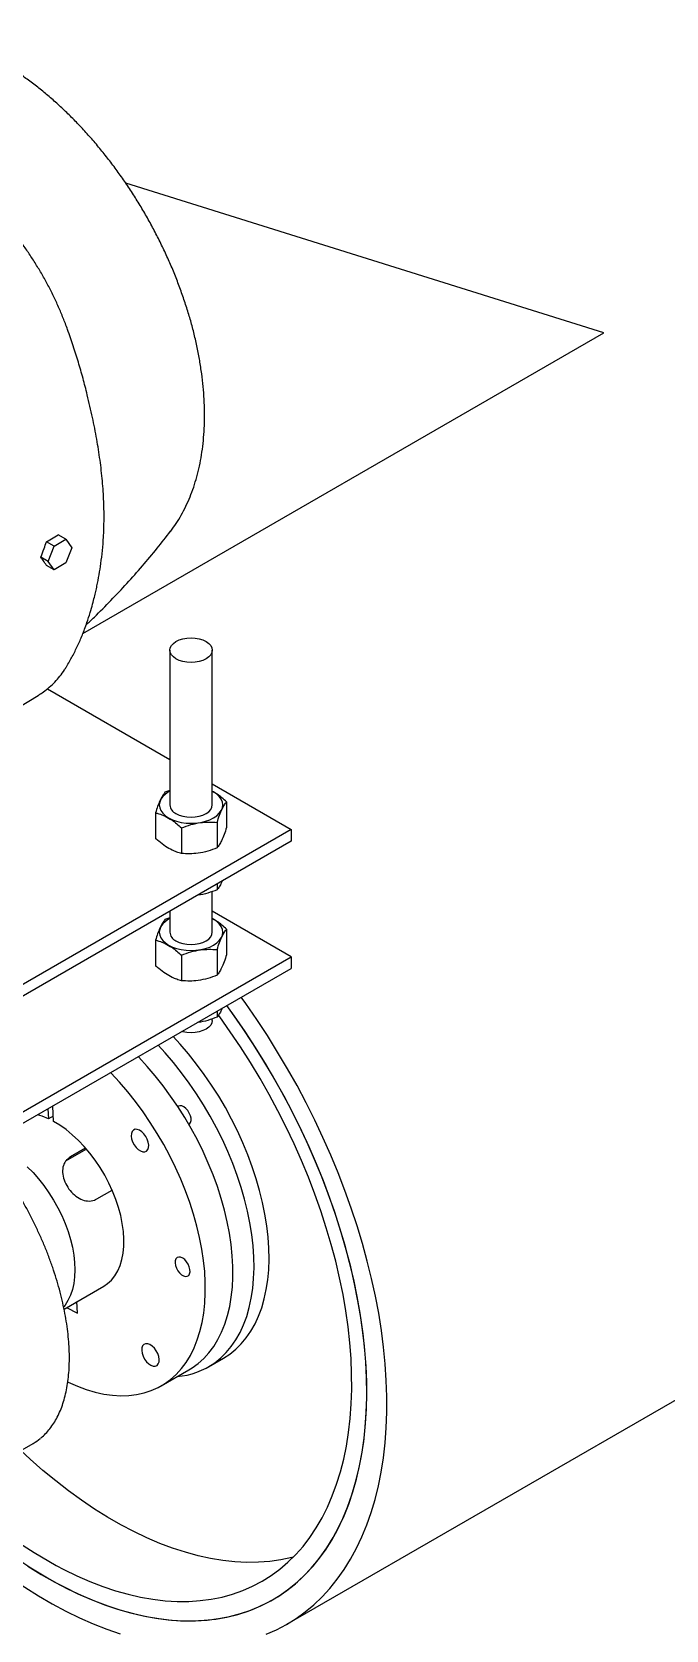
# Model space of a CAD drawing. Header units: millimetres. Extents: x 1293 to 41893, y 1011 to 26911.
# Drawn here: x 9593.8 to 9783.1, y 19601.6 to 20079.1 of the extents above; entities that cross this region are included whole.
import ezdxf

# ---------------------------------------------------------------- set-up
doc = ezdxf.new("R2010")
doc.units = ezdxf.units.MM
doc.header["$LTSCALE"] = 50

msp = doc.modelspace()

# ---------------------------------------------------------------- linework, layer by layer
at = {"color": 7, "linetype": 'Continuous', "lineweight": 25}
for p, q in [((9764.5624779, 19989.2201907), (9621.7605493, 20033.8928315)), ((9608.9429721, 19899.3829623), (9764.5624779, 19989.2201907)), ((9669.9048318, 19603.4005214), (10280.562248, 19955.9255441)), ((9598.094797, 19926.7833835), (9601.5711575, 19928.8615865)), ((9603.8884373, 19927.5238493), (9601.5711575, 19928.8615865)), ((9635.1215299, 19929.874458), (9635.1902268, 19929.9643017)), ((9600.3502854, 19925.4813177), (9598.094797, 19926.7833835)), ((9598.5812095, 19920.9217084), (9600.3502854, 19925.4813177)), ((9600.3502854, 19925.4813177), (9603.8884373, 19927.5238493)), ((9603.8884373, 19927.5238493), (9605.6575132, 19925.0067716)), ((9605.6575132, 19925.0067716), (9603.8884373, 19920.4471623)), ((9598.5812095, 19920.9217084), (9596.4064503, 19922.1771702)), ((9600.3502854, 19918.4046307), (9598.094797, 19919.7066964)), ((9600.3502854, 19918.4046307), (9598.5812095, 19920.9217084)), ((9603.8884373, 19920.4471623), (9600.3502854, 19918.4046307)), ((9634.8997078, 19894.3870773), (9634.8997078, 19848.1503994)), ((9647.5997078, 19848.1503994), (9647.5997078, 19894.3870773)), ((9575.0502251, 19868.4076221), (9595.5816426, 19880.8527272)), ((9595.5816426, 19880.8527272), (9595.7705488, 19880.9686029)), ((9598.3571014, 19882.8501232), (9634.8997078, 19861.7545255)), ((9634.8997078, 19852.4244058), (9633.472806, 19851.9230898)), ((9647.5997078, 19854.4229716), (9671.1838949, 19840.8081102)), ((9651.873693, 19849.0765429), (9651.873693, 19841.4402851)), ((9630.6257226, 19845.7901606), (9630.6257226, 19838.1539028)), ((9649.0266096, 19842.9440701), (9649.0266096, 19835.3073559)), ((9671.1838949, 19840.8081102), (9467.6314228, 19723.2997693)), ((9671.1838949, 19837.3514207), (9467.6314228, 19719.8430798)), ((9638.4033089, 19841.3002557), (9638.4033089, 19833.6639978)), ((9671.1838949, 19840.8081102), (9671.1838949, 19837.3514207)), ((9649.0266096, 19824.5602922), (9649.0266096, 19822.7803134)), ((9647.5997078, 19810.1268156), (9647.5997078, 19822.2887838)), ((9634.8997078, 19814.4008219), (9633.472806, 19813.899506)), ((9634.8997078, 19816.4050054), (9634.8997078, 19810.1268156)), ((9671.1838949, 19802.7845263), (9647.5997078, 19816.3993877)), ((9651.873693, 19811.0529591), (9651.873693, 19803.4167013)), ((9630.6257226, 19807.7665768), (9630.6257226, 19800.130319)), ((9649.0266096, 19804.9204863), (9649.0266096, 19797.2837721)), ((9467.6314228, 19685.2761855), (9671.1838949, 19802.7845263)), ((9467.6314228, 19681.819496), (9671.1838949, 19799.3278369)), ((9638.4033089, 19803.2766719), (9638.4033089, 19795.640414)), ((9671.1838949, 19802.7845263), (9671.1838949, 19799.3278369)), ((9649.0266096, 19786.5367084), (9649.0266096, 19784.7567296)), ((9647.5997078, 19783.7730153), (9647.5997078, 19784.2652)), ((9598.5359711, 19757.3890832), (9598.6833905, 19754.3834503)), ((9600.1775637, 19753.621455), (9599.9526572, 19758.2069187)), ((9600.1000766, 19755.2012858), (9598.6833905, 19754.3834503)), ((9610.0450182, 19745.2963443), (9603.7847848, 19741.6823885)), ((9609.781171, 19745.6027145), (9605.2270742, 19742.9736903)), ((9613.1152253, 19730.4576273), (9617.6693222, 19733.0866514)), ((9603.3312048, 19697.5580936), (9615.1781246, 19704.3971749)), ((9607.3591969, 19696.305097), (9607.1885217, 19699.7848753)), ((9604.0680901, 19697.9834885), (9607.3591969, 19696.305097)), ((9646.465129, 19680.2989167), (9650.955257, 19682.8910124)), ((9632.3746436, 19674.6087025), (9640.6065451, 19679.3608781)), ((9585.2499752, 19652.2923104), (9594.1096493, 19657.4068914))]:
    msp.add_line(p, q, dxfattribs=at)
at = {"color": 7, "linetype": 'Continuous', "lineweight": 25, "flags": 128}
for points in [[(9645.7398359, 19896.9791731), (9646.5295399, 19896.4236739), (9647.1163429, 19895.7899094), (9647.4776944, 19895.1022349), (9647.5997078, 19894.3870773), (9647.4776944, 19893.6719197), (9647.1163429, 19892.9842452), (9646.5295399, 19892.3504807), (9645.7398359, 19891.7949816), (9644.7775788, 19891.3390952), (9643.6797476, 19891.000341), (9642.4885314, 19890.7917372), (9641.2497078, 19890.7213003), (9640.0108843, 19890.7917372), (9638.819668, 19891.000341), (9637.7218369, 19891.3390952), (9636.7595798, 19891.7949816), (9635.9698758, 19892.3504807), (9635.3830728, 19892.9842452), (9635.0217213, 19893.6719197), (9634.8997078, 19894.3870773), (9635.0217213, 19895.1022349), (9635.3830728, 19895.7899094), (9635.9698758, 19896.4236739), (9636.7595798, 19896.9791731), (9637.7218369, 19897.4350595), (9638.819668, 19897.7738136), (9640.0108843, 19897.9824174), (9641.2497078, 19898.0528543), (9642.4885314, 19897.9824174), (9643.6797476, 19897.7738136), (9644.7775788, 19897.4350595), (9645.7398359, 19896.9791731)], [(9634.8997078, 19852.2121382), (9634.547977, 19852.0192263), (9633.5821047, 19851.3663767), (9632.8050343, 19850.6343392), (9632.2358998, 19849.8411387), (9631.8887151, 19849.0063067), (9631.7720292, 19848.1503994), (9631.8887151, 19847.2944921), (9632.2358998, 19846.4596601), (9632.8050343, 19845.6664596), (9633.5821047, 19844.9344221), (9634.547977, 19844.2815725)], [(9634.547977, 19844.2815725), (9635.6788681, 19843.7239863), (9636.9469318, 19843.2753931), (9638.3209441, 19842.9468388), (9639.7670722, 19842.7464133), (9641.2497078, 19842.679052), (9642.7323434, 19842.7464133), (9644.1784716, 19842.9468388), (9645.5524839, 19843.2753931), (9646.8205476, 19843.7239863), (9647.9514387, 19844.2815725), (9648.9173109, 19844.9344221), (9649.6943814, 19845.6664596), (9650.2635159, 19846.4596601), (9650.6107005, 19847.2944921), (9650.7273865, 19848.1503994), (9650.6107005, 19849.0063067), (9650.2635159, 19849.8411387), (9649.6943814, 19850.6343392), (9648.9173109, 19851.3663767), (9647.9514387, 19852.0192263), (9647.5997078, 19852.2121382)], [(9636.7595798, 19845.5583036), (9637.7218369, 19845.1024172), (9638.819668, 19844.7636631), (9640.0108843, 19844.5550593), (9641.2497078, 19844.4846224), (9642.4885314, 19844.5550593), (9643.6797476, 19844.7636631), (9644.7775788, 19845.1024172), (9645.7398359, 19845.5583036), (9646.5295399, 19846.1138028), (9647.1163429, 19846.7475673), (9647.4776944, 19847.4352418), (9647.5997078, 19848.1503994)], [(9634.8997078, 19814.1885544), (9634.547977, 19813.9956425), (9633.5821047, 19813.3427929), (9632.8050343, 19812.6107553), (9632.2358998, 19811.8175549), (9631.8887151, 19810.9827229), (9631.7720292, 19810.1268156), (9631.8887151, 19809.2709083), (9632.2358998, 19808.4360763), (9632.8050343, 19807.6428758), (9633.5821047, 19806.9108383), (9634.547977, 19806.2579887)], [(9634.547977, 19806.2579887), (9635.6788681, 19805.7004025), (9636.9469318, 19805.2518093), (9638.3209441, 19804.923255), (9639.7670722, 19804.7228295), (9641.2497078, 19804.6554682), (9642.7323434, 19804.7228295), (9644.1784716, 19804.923255), (9645.5524839, 19805.2518093), (9646.8205476, 19805.7004025), (9647.9514387, 19806.2579887), (9648.9173109, 19806.9108383), (9649.6943814, 19807.6428758), (9650.2635159, 19808.4360763), (9650.6107005, 19809.2709083), (9650.7273865, 19810.1268156), (9650.6107005, 19810.9827229), (9650.2635159, 19811.8175549), (9649.6943814, 19812.6107553), (9648.9173109, 19813.3427929), (9647.9514387, 19813.9956425), (9647.5997078, 19814.1885544)], [(9636.7595798, 19807.5347198), (9637.7218369, 19807.0788334), (9638.819668, 19806.7400793), (9640.0108843, 19806.5314755), (9641.2497078, 19806.4610386), (9642.4885314, 19806.5314755), (9643.6797476, 19806.7400793), (9644.7775788, 19807.0788334), (9645.7398359, 19807.5347198), (9646.5295399, 19808.090219), (9647.1163429, 19808.7239835), (9647.4776944, 19809.411658), (9647.5997078, 19810.1268156)], [(9663.716296, 19600.3954754), (9666.7903532, 19601.7518524), (9669.7527413, 19603.3130918), (9672.5986554, 19605.076661), (9675.3234794, 19607.0396996), (9677.9227937, 19609.1990236), (9680.392382, 19611.5511305), (9682.7282389, 19614.0922052), (9684.9265753, 19616.818126), (9686.9838258, 19619.7244716), (9688.8966533, 19622.8065277), (9690.6619554, 19626.0592954), (9692.2768686, 19629.4774985), (9693.7387736, 19633.0555928), (9695.0452991, 19636.7877746), (9696.1943259, 19640.6679902), (9697.1839904, 19644.689946), (9698.0126873, 19648.8471183), (9698.6790725, 19653.1327641), (9699.182065, 19657.5399322), (9699.520849, 19662.061474), (9699.6948751, 19666.6900557), (9699.7038608, 19671.4181696), (9699.5477917, 19676.2381468), (9699.2269209, 19681.1421692), (9698.7417689, 19686.1222824), (9698.0931225, 19691.1704088), (9697.282034, 19696.2783602), (9696.3098188, 19701.4378515), (9695.1780538, 19706.640514), (9693.888575, 19711.877909), (9692.4434737, 19717.1415413), (9690.8450939, 19722.4228734), (9689.0960282, 19727.713339), (9687.1991136, 19733.0043567), (9685.157427, 19738.2873447), (9682.9742798, 19743.5537339), (9680.6532133, 19748.7949822), (9678.1979921, 19754.0025883), (9675.6125987, 19759.1681053), (9672.9012265, 19764.2831549), (9670.0682735, 19769.3394403), (9667.1183347, 19774.3287603), (9664.0561949, 19779.2430222), (9660.8868208, 19784.0742551), (9657.6153533, 19788.8146225), (9656.2589595, 19790.7118551)], [(9592.5629243, 19620.7208701), (9596.5459843, 19618.2586058), (9600.5314645, 19615.9864171), (9604.5124654, 19613.9082377), (9608.4820951, 19612.0276654), (9612.4334815, 19610.3479556), (9616.3597839, 19608.8720163), (9620.2542052, 19607.6024026), (9624.1100035, 19606.5413124), (9627.9205037, 19605.6905828), (9631.679109, 19605.0516864), (9635.3793127, 19604.6257293), (9639.014709, 19604.4134489), (9642.5790044, 19604.4152127), (9646.0660284, 19604.6310177), (9649.4697444, 19605.0604902), (9652.7842598, 19605.7028868), (9656.0038368, 19606.5570953), (9659.1229014, 19607.621637), (9662.1360542, 19608.894669), (9665.0380788, 19610.3739873), (9667.8239512, 19612.0570311), (9670.4888486, 19613.9408866), (9673.0281575, 19616.0222926), (9675.437482, 19618.2976458), (9677.7126511, 19620.7630071), (9679.8497259, 19623.4141085), (9681.845007, 19626.2463604), (9683.69504, 19629.2548598), (9685.3966222, 19632.4343984), (9686.9468079, 19635.7794717), (9688.3429134, 19639.284289), (9689.5825217, 19642.9427825), (9690.663487, 19646.748619), (9691.5839378, 19650.6952097), (9692.3422807, 19654.7757223), (9692.9372029, 19658.9830928), (9693.3676743, 19663.3100375), (9693.6329499, 19667.7490655), (9693.7325704, 19672.2924921), (9693.6663632, 19676.9324519), (9693.4344431, 19681.6609121), (9693.0372115, 19686.469687), (9692.4753561, 19691.3504517), (9691.7498495, 19696.2947567), (9690.8619478, 19701.2940424), (9689.8131881, 19706.3396542), (9688.605386, 19711.4228572), (9687.2406323, 19716.5348515), (9685.7212898, 19721.6667873), (9684.0499888, 19726.8097801), (9682.2296224, 19731.9549267), (9680.2633422, 19737.0933197), (9678.154552, 19742.2160637), (9675.9069027, 19747.3142902), (9673.5242853, 19752.3791733), (9671.0108246, 19757.4019448), (9668.3708717, 19762.3739092), (9665.6089971, 19767.2864593), (9662.7299819, 19772.1310905), (9659.7388103, 19776.8994158), (9656.6406605, 19781.5831804), (9653.4408961, 19786.1742759), (9651.9551226, 19788.227303)], [(9603.2567311, 19619.7364743), (9607.1464627, 19617.8492526), (9611.0193846, 19616.1633378), (9614.8684221, 19614.6818094), (9618.6865444, 19613.4073737), (9622.4667771, 19612.3423586), (9626.2022148, 19611.4887097), (9629.8860343, 19610.8479862), (9633.5115064, 19610.4213585), (9637.0720086, 19610.209606), (9640.5610371, 19610.2131153), (9643.9722185, 19610.4318802), (9647.2993218, 19610.865501), (9650.5362695, 19611.5131856), (9653.6771488, 19612.3737509), (9656.7162223, 19613.445625), (9659.6479386, 19614.7268499), (9662.4669425, 19616.2150852), (9665.1680847, 19617.9076124), (9667.7464309, 19619.8013399), (9670.1972715, 19621.8928084), (9672.5161297, 19624.1781975), (9674.6987695, 19626.6533326), (9676.7412041, 19629.3136925), (9678.6397026, 19632.1544175), (9680.3907971, 19635.1703186), (9681.9912889, 19638.3558867), (9683.4382545, 19641.705303), (9684.7290508, 19645.2124491), (9685.8613198, 19648.8709186), (9686.8329934, 19652.6740288), (9687.6422965, 19656.6148326), (9688.287751, 19660.6861316), (9688.7681776, 19664.8804887), (9689.082699, 19669.1902424), (9689.2307405, 19673.6075201), (9689.2120317, 19678.124253), (9689.0266067, 19682.7321905), (9688.6748044, 19687.4229154), (9688.1572673, 19692.1878594), (9687.4749408, 19697.0183185), (9686.6290713, 19701.905469), (9685.6212039, 19706.8403839), (9684.4531796, 19711.8140486), (9683.127132, 19716.8173779), (9681.6454834, 19721.8412324), (9680.0109402, 19726.8764353), (9678.2264883, 19731.9137889), (9676.2953871, 19736.9440915), (9674.2211642, 19741.9581547), (9672.0076085, 19746.9468192), (9669.6587634, 19751.9009726), (9667.1789195, 19756.8115653), (9664.5726065, 19761.6696271), (9661.8445855, 19766.4662842), (9658.9998395, 19771.1927745), (9656.0435649, 19775.8404644), (9652.981162, 19780.4008641), (9649.8182246, 19784.8656433), (9649.4570637, 19785.3606186)], [(9603.5180123, 19614.4093917), (9607.49113, 19612.4790989), (9611.44772, 19610.7488871), (9615.3809325, 19609.2217518), (9619.2839585, 19607.9003366), (9623.1500412, 19606.7869292), (9626.9724876, 19605.8834571), (9630.7446803, 19605.1914843), (9634.4600891, 19604.7122088), (9638.1122818, 19604.4464603), (9641.6949359, 19604.3946989), (9645.2018491, 19604.5570142), (9648.6269503, 19604.9331251), (9651.9643101, 19605.5223805), (9655.2081507, 19606.3237605), (9658.3528566, 19607.3358775), (9661.3929838, 19608.5569794), (9664.323269, 19609.9849524), (9667.1386396, 19611.6173243), (9669.8342216, 19613.4512691), (9672.4053484, 19615.4836121), (9674.8475689, 19617.7108347), (9677.1566553, 19620.1290814), (9679.32861, 19622.7341656), (9681.3596731, 19625.5215774), (9683.2463282, 19628.4864915), (9684.9853094, 19631.6237749), (9686.5736062, 19634.9279964), (9688.0084688, 19638.3934359), (9689.2874133, 19642.0140939), (9690.4082255, 19645.7837025), (9691.3689653, 19649.6957359), (9692.1679692, 19653.7434214), (9692.8038542, 19657.919752), (9693.2755193, 19662.2174975), (9693.5821482, 19666.6292177), (9693.7232098, 19671.1472753), (9693.69846, 19675.7638485), (9693.5079417, 19680.4709453), (9693.1519846, 19685.2604168), (9692.6312051, 19690.1239716), (9691.9465046, 19695.0531899), (9691.0990685, 19700.0395383), (9690.0903639, 19705.0743846), (9688.9221371, 19710.1490126), (9687.5964104, 19715.254637), (9686.1154789, 19720.3824192), (9684.4819064, 19725.523482), (9682.6985209, 19730.6689253), (9680.7684097, 19735.8098414), (9678.6949144, 19740.9373304), (9676.4816243, 19746.0425156), (9674.1323713, 19751.1165591), (9671.6512222, 19756.1506768), (9669.0424723, 19761.1361536), (9666.310638, 19766.0643589), (9663.4604484, 19770.9267609), (9660.4968379, 19775.714942), (9657.4249369, 19780.4206129), (9654.2500636, 19785.0356273), (9651.9551226, 19788.227303)], [(9647.5997078, 19783.7730153), (9647.4776944, 19783.0578577), (9647.1163429, 19782.3701832), (9646.5295399, 19781.7364188), (9645.7398359, 19781.1809196), (9644.7775788, 19780.7250332), (9643.6797476, 19780.386279), (9642.4885314, 19780.1776752), (9641.2497078, 19780.1072384), (9640.0108843, 19780.1776752), (9638.819668, 19780.386279), (9638.51045, 19780.4658587)], [(9648.3213236, 19681.4992169), (9650.1038599, 19682.9276659), (9651.7559347, 19684.5501314), (9653.271634, 19686.3608054), (9654.645532, 19688.3532062), (9655.8727106, 19690.5202015), (9656.9487766, 19692.8540341), (9657.8698782, 19695.3463493), (9658.6327179, 19697.9882254), (9659.234565, 19700.7702052), (9659.6732651, 19703.6823298), (9659.9472477, 19706.7141746), (9660.0555321, 19709.8548864), (9659.9977306, 19713.0932223), (9659.7740501, 19716.4175899), (9659.3852913, 19719.8160888), (9658.8328459, 19723.2765532), (9658.1186916, 19726.7865956), (9657.2453847, 19730.3336509), (9656.2160516, 19733.9050216), (9655.0343769, 19737.4879232), (9653.7045907, 19741.0695297), (9652.2314534, 19744.63702), (9650.6202384, 19748.1776233), (9648.8767134, 19751.6786653), (9647.0071197, 19755.127613), (9645.0181501, 19758.5121202), (9642.9169245, 19761.8200712), (9640.7109648, 19765.0396244), (9638.4081678, 19768.1592547), (9636.0167768, 19771.1677944), (9633.5453524, 19774.054474), (9631.4191084, 19776.3721143)], [(9650.955257, 19682.8910124), (9652.8114517, 19684.0913127), (9654.593988, 19685.5197616), (9656.2460628, 19687.1422271), (9657.7617621, 19688.9529012), (9659.1356601, 19690.945302), (9660.3628386, 19693.1122973), (9661.4389047, 19695.4461298), (9662.3600062, 19697.9384451), (9663.1228459, 19700.5803212), (9663.7246931, 19703.3623009), (9664.1633932, 19706.2744255), (9664.4373758, 19709.3062704), (9664.5456602, 19712.4469822), (9664.4878586, 19715.6853181), (9664.2641781, 19719.0096857), (9663.8754194, 19722.4081845), (9663.322974, 19725.8686489), (9662.6088197, 19729.3786913), (9661.7355128, 19732.9257466), (9660.7061797, 19736.4971174), (9659.524505, 19740.0800189), (9658.1947188, 19743.6616255), (9656.7215815, 19747.2291158), (9655.1103664, 19750.7697191), (9653.3668414, 19754.270761), (9651.4972478, 19757.7197088), (9649.5082782, 19761.104216), (9647.4070526, 19764.412167), (9645.2010929, 19767.6317202), (9642.8982958, 19770.7513504), (9640.5069049, 19773.7598902), (9638.0354805, 19776.6465698), (9635.9092365, 19778.96421)], [(9640.6065451, 19679.3608781), (9641.5872439, 19679.9631277), (9643.3911618, 19681.2788939), (9645.0679773, 19682.7900177), (9646.6115186, 19684.4909371), (9648.0161042, 19686.3753916), (9649.2765644, 19688.4364451), (9650.3882597, 19690.6665113), (9651.3470983, 19693.0573821), (9652.1495511, 19695.6002574), (9652.7926644, 19698.2857775), (9653.274071, 19701.1040579), (9653.5919992, 19704.0447253), (9653.7452787, 19707.0969559), (9653.7333452, 19710.2495154), (9653.5562428, 19713.4908002), (9653.2146233, 19716.8088799), (9652.7097441, 19720.1915417), (9652.0434634, 19723.626335), (9651.2182338, 19727.1006174), (9650.2370926, 19730.6016009), (9649.1036512, 19734.1163996), (9647.8220813, 19737.6320764), (9646.3971001, 19741.1356911), (9644.8339525, 19744.6143481), (9643.138392, 19748.0552433), (9641.3166595, 19751.4457118), (9639.3754603, 19754.7732743), (9637.3219393, 19758.025683), (9635.1636549, 19761.1909667), (9632.9085512, 19764.2574749), (9630.5649286, 19767.2139207), (9628.1414132, 19770.0494224), (9625.6469253, 19772.7535431), (9625.4698568, 19772.9376845)], [(9604.441008, 19675.7381838), (9604.5985799, 19675.6630534), (9607.3034556, 19674.4747087), (9609.9837581, 19673.4892745), (9612.6296219, 19672.710378), (9615.2313084, 19672.140886), (9617.7792414, 19671.7828945), (9620.2640429, 19671.6377214), (9622.676567, 19671.7059009), (9625.0079338, 19671.9871821), (9627.2495623, 19672.4805297), (9629.3932017, 19673.1841278), (9631.4309619, 19674.0953866), (9633.3553425, 19675.2109522), (9635.1592604, 19676.5267183), (9636.8360759, 19678.0378421), (9638.3796171, 19679.7387616), (9639.7842028, 19681.6232161), (9641.0446629, 19683.6842695), (9642.1563583, 19685.9143358), (9643.1151969, 19688.3052065), (9643.9176497, 19690.8480818), (9644.5607629, 19693.533602), (9645.0421696, 19696.3518824), (9645.3600978, 19699.2925497), (9645.5133772, 19702.3447804), (9645.5014438, 19705.4973399), (9645.3243414, 19708.7386246), (9644.9827218, 19712.0567043), (9644.4778426, 19715.4393661), (9643.811562, 19718.8741595), (9642.9863324, 19722.3484418), (9642.0051912, 19725.8494254), (9640.8717497, 19729.364224), (9639.5901798, 19732.8799008), (9638.1651986, 19736.3835156), (9636.6020511, 19739.8621725), (9634.9064906, 19743.3030677), (9633.0847581, 19746.6935362), (9631.1435588, 19750.0210987), (9629.0900378, 19753.2735074), (9626.9317535, 19756.4387911), (9624.6766498, 19759.5052993), (9622.3330271, 19762.4617452), (9619.9095117, 19765.2972468), (9617.4150238, 19768.0013676), (9617.2379554, 19768.1855089)], [(9640.6181966, 19752.6546837), (9640.8059498, 19752.7924111), (9641.1109587, 19753.228234), (9641.2616936, 19753.8254523), (9641.2469753, 19754.5397732), (9641.0678953, 19755.3182186), (9640.7377351, 19756.1030549), (9640.2809813, 19756.8360743), (9639.7315091, 19757.4629121), (9639.1300705, 19757.9370787), (9638.5212713, 19758.2234073), (9637.9502634, 19758.3006622), (9637.4593959, 19758.1631137), (9637.3018597, 19758.0562676)], [(9598.6833905, 19754.3834503), (9596.8121077, 19755.1580394), (9595.4317475, 19755.5970531)], [(9615.1781246, 19704.3971749), (9616.3143283, 19705.1645815), (9617.4701781, 19706.2239872), (9618.4839842, 19707.4805562), (9619.347197, 19708.9236912), (9620.0525364, 19710.5412217), (9620.5940542, 19712.3195064), (9620.9671835, 19714.2435483), (9621.1687775, 19716.2971212), (9621.1971361, 19718.4629063), (9621.0520201, 19720.7226389), (9620.7346534, 19723.0572615), (9620.2477125, 19725.4470855), (9619.5953039, 19727.8719563), (9618.7829296, 19730.3114241), (9617.8174408, 19732.7449158), (9616.7069797, 19735.1519088), (9615.4609115, 19737.5121039), (9614.0897446, 19739.8055967), (9612.6050428, 19742.013045), (9611.019327, 19744.1158328), (9609.3459704, 19746.0962261), (9607.599085, 19747.9375237), (9605.793403, 19749.624197), (9603.9441525, 19751.1420216), (9602.0669289, 19752.4781971), (9600.1775637, 19753.621455)], [(9628.6133907, 19746.5475463), (9628.4848458, 19747.397255), (9628.1868665, 19748.2799327), (9627.7397596, 19749.1354264), (9627.1739947, 19749.9054356), (9626.5281278, 19750.5374855), (9625.8461736, 19750.9885028), (9625.1746061, 19751.2277515), (9624.5591916, 19751.2389273), (9624.0418696, 19751.0212684), (9623.6578947, 19750.589608), (9623.4334341, 19749.973363), (9623.3837845, 19749.2145295), (9623.5123294, 19748.3648208), (9623.8103087, 19747.4821431), (9624.2574156, 19746.6266494), (9624.8231805, 19745.8566402), (9625.4690474, 19745.2245904), (9626.1510016, 19744.7735731), (9626.8225691, 19744.5343243), (9627.4379836, 19744.5231486), (9627.9553056, 19744.7408075), (9628.3392805, 19745.1724679), (9628.5637411, 19745.7887129), (9628.6133907, 19746.5475463)], [(9592.3348079, 19740.067179), (9594.0635076, 19738.319442), (9595.7270459, 19736.4333989), (9597.3120289, 19734.4242349), (9598.8056952, 19732.3081266), (9600.1960189, 19730.1021118), (9601.4718057, 19727.8239519), (9602.6227838, 19725.4919894), (9603.6396863, 19723.1249998), (9604.5143255, 19720.7420408), (9605.2396595, 19718.3622985), (9605.8098482, 19716.0049333), (9606.2203009, 19713.6889252), (9606.4677127, 19711.4329213), (9606.5500918, 19709.2550858), (9606.4667748, 19707.1729532), (9606.2184325, 19705.2032877), (9605.8070645, 19703.3619478), (9605.2359829, 19701.6637589), (9604.5097856, 19700.1223939), (9603.6343196, 19698.7502629), (9603.2247564, 19698.228327)], [(9636.4873808, 19711.3149203), (9636.6057392, 19710.5539202), (9636.8815435, 19709.7645894), (9637.2943385, 19709.005469), (9637.8135092, 19708.3328595), (9638.400551, 19707.7966453), (9639.0119256, 19707.4365949), (9639.6022904, 19707.2794116), (9640.1278605, 19707.3367529), (9640.5496569, 19707.6043662), (9640.8363968, 19708.0624038), (9640.9668141, 19708.676895), (9640.9312363, 19709.402266), (9640.7323021, 19710.1847193), (9640.3847655, 19710.9662238), (9639.9144016, 19711.6888191), (9639.3560953, 19712.2989134), (9638.7512536, 19712.7512589), (9638.1447347, 19713.0123071), (9637.5815215, 19713.0626975), (9637.1033849, 19712.8986926), (9636.745786, 19712.532456), (9636.5352464, 19711.9911498), (9636.4873808, 19711.3149203)], [(9629.2918145, 19680.7376968), (9629.9633819, 19680.4984481), (9630.5787964, 19680.4872724), (9631.0961185, 19680.7049313), (9631.4800934, 19681.1365916), (9631.704554, 19681.7528366), (9631.7542036, 19682.5116701), (9631.6256587, 19683.3613788), (9631.3276794, 19684.2440565), (9630.8805725, 19685.0995502), (9630.3148076, 19685.8695594), (9629.6689407, 19686.5016092), (9628.9869864, 19686.9526266), (9628.315419, 19687.1918753), (9627.7000045, 19687.203051), (9627.1826824, 19686.9853921), (9626.7987075, 19686.5537317), (9626.5742469, 19685.9374868), (9626.5245973, 19685.1786533), (9626.6531422, 19684.3289446), (9626.9511215, 19683.4462669), (9627.3982284, 19682.5907732), (9627.9639933, 19681.820764), (9628.6098602, 19681.1887142), (9629.2918145, 19680.7376968)], [(9671.8046865, 19623.4421739), (9671.3012446, 19623.3135476), (9668.0807654, 19622.6283346), (9664.7690787, 19622.1570056), (9661.3722337, 19621.9004217), (9657.8964355, 19621.8590516), (9654.3480331, 19622.0329707), (9650.7335082, 19622.4218614), (9647.0594634, 19623.0250133), (9643.33261, 19623.8413248), (9639.5597557, 19624.8693045), (9635.7477921, 19626.1070749), (9631.9036825, 19627.5523748), (9628.0344488, 19629.2025642), (9624.1471587, 19631.0546288), (9620.2489132, 19633.1051854), (9616.3468328, 19635.3504884), (9612.4480455, 19637.7864364), (9608.559673, 19640.4085796), (9604.688818, 19643.2121284), (9600.8425514, 19646.1919616), (9597.027899, 19649.3426359), (9593.2518288, 19652.6583963), (9590.4204365, 19655.2771541)], [(9560.2767761, 19640.6165436), (9563.5671871, 19637.2788876), (9567.4523329, 19633.5273133), (9571.3869362, 19629.9290613), (9575.3646153, 19626.489968), (9579.3789181, 19623.2156117), (9583.4233337, 19620.1113033), (9587.4913018, 19617.1820781), (9591.5762243, 19614.4326873), (9595.6714754, 19611.8675903), (9599.7704125, 19609.4909479), (9603.8663872, 19607.3066148), (9607.9527558, 19605.3181342), (9612.0228902, 19603.5287313), (9616.0701885, 19601.9413086), (9620.0880862, 19600.5584408)]]:
    msp.add_lwpolyline(points, dxfattribs=at)
at = {"color": 7, "linetype": 'Continuous', "lineweight": 25}
for centre, radius, start, end in [((9638.0776102, 19848.4673049), 3.1936644, 185.694799251, 245.625341706), ((9638.0776102, 19810.4437211), 3.1936644, 185.694799251, 245.625341706), ((9635.031636, 19700.2263196), 22.963453, 275.26887565, 305.36141545), ((9675.7772096, 19751.1094535), 154.6230852, 224.907923743, 242.139218973), ((9670.4409833, 19747.5140331), 144.3635282, 226.021866292, 242.26502375)]:
    msp.add_arc(centre, radius, start, end, dxfattribs=at)
msp.add_ellipse((9566.8233405, 19710.0882388), major_axis=(-26.4772605, 53.11602), ratio=0.5028605365, start_param=3.1723567074, end_param=3.2581769243, dxfattribs=at)
for points, knots in [([(9645.2875946, 19964.549654), (9645.2829813, 19965.207051), (9645.269719, 19967.0969496), (9645.1240093, 19970.2716329), (9644.8010399, 19974.0857457), (9644.3193902, 19977.9499829), (9643.6842254, 19981.8543522), (9642.8974535, 19985.7902014), (9641.9621489, 19989.7485494), (9640.8813341, 19993.7206081), (9639.6582932, 19997.6976081), (9638.2964832, 20001.6708228), (9636.7995566, 20005.6315508), (9635.1713546, 20009.5711181), (9633.4159086, 20013.4808831), (9631.5374379, 20017.3522466), (9629.5403453, 20021.1766645), (9627.4292122, 20024.9456623), (9625.2088112, 20028.6508174), (9622.884097, 20032.2837854), (9620.4601818, 20035.8363459), (9617.9422966, 20039.3004492), (9615.3357784, 20042.6682197), (9612.6460728, 20045.9319392), (9609.87872, 20049.0840558), (9607.0393428, 20052.1171878), (9604.1336353, 20055.0241246), (9601.1673561, 20057.7978236), (9598.1463273, 20060.4314022), (9595.076441, 20062.9181266), (9591.9636768, 20065.2513966), (9588.8141336, 20067.4247296), (9585.6340791, 20069.431747), (9582.4300192, 20071.2661685), (9579.2089478, 20072.9217394), (9575.9784385, 20074.3923291), (9572.7466934, 20075.6720745), (9569.5224652, 20076.7556117), (9566.3151434, 20077.6381232), (9563.1346612, 20078.3159728), (9559.9917454, 20078.7853769), (9556.8961456, 20079.0484609), (9553.8618405, 20079.0918335), (9551.3399044, 20078.9851528), (9549.8533158, 20078.7824078), (9549.3367759, 20078.7119607)], [0, 0, 0, 0, 0.0127668549, 0.0367024239, 0.0606202609, 0.0845208125, 0.1083989715, 0.1322519912, 0.156078924, 0.1798801621, 0.2036570736, 0.2274117231, 0.2511466632, 0.2748647817, 0.298569193, 0.3222631621, 0.3459500529, 0.3696332938, 0.3933163556, 0.417002086, 0.4406934828, 0.4643940651, 0.488107342, 0.511836789, 0.5355858128, 0.5593576977, 0.5831555259, 0.6069820642, 0.6308396029, 0.6547297364, 0.6786530655, 0.7026088098, 0.7265943111, 0.7506044261, 0.7746308196, 0.7986576332, 0.8226647429, 0.8466283172, 0.8705194695, 0.8943052428, 0.9179506141, 0.9414215011, 0.9646884544, 0.9877304163, 1, 1, 1, 1]), ([(9604.3771449, 19990.1830262), (9604.1627635, 19990.7703117), (9603.5435346, 19992.4666543), (9602.4175691, 19995.263136), (9600.9615608, 19998.5555722), (9599.38139, 20001.8123977), (9597.6846996, 20005.0231154), (9595.8764524, 20008.1774313), (9593.9625862, 20011.2649621), (9591.9496015, 20014.2762976), (9589.8424432, 20017.1992637), (9587.8658281, 20019.7578618), (9586.5725965, 20021.3077222), (9586.0360216, 20021.950775)], [0, 0, 0, 0, 0.0517498505, 0.149476636, 0.2471657209, 0.3448206786, 0.4424538639, 0.5400778919, 0.6377055382, 0.7353457752, 0.83301116, 0.9307146331, 1, 1, 1, 1]), ([(9610.2708577, 19970.6576925), (9610.0604471, 19971.501882), (9609.4512658, 19973.9459821), (9608.3348426, 19978.0070361), (9606.8755968, 19982.8389187), (9605.5394392, 19986.9003548), (9604.6729044, 19989.3477117), (9604.3771449, 19990.1830262)], [0, 0, 0, 0, 0.1304482723, 0.3776742513, 0.6248444593, 0.8719545895, 1, 1, 1, 1]), ([(9610.1712269, 19902.6607151), (9610.4965011, 19903.6456128), (9611.0906005, 19905.4444862), (9611.8174837, 19907.9855454), (9612.3656132, 19910.086599), (9612.7990752, 19911.9031886), (9613.5252942, 19915.2076044), (9614.2349692, 19919.2655749), (9614.8166163, 19924.1737998), (9615.1410833, 19928.3462026), (9615.3114275, 19933.1979047), (9615.2351133, 19938.7669989), (9614.8326796, 19944.896351), (9614.1217055, 19951.1383455), (9613.12203, 19957.4634444), (9611.8574927, 19963.9537724), (9610.8048842, 19968.4012015), (9610.2700794, 19970.660832)], [0, 0, 0, 0, 0.052449261, 0.0957963215, 0.1301478648, 0.1577623671, 0.1850109618, 0.2911906806, 0.3509033183, 0.4125048392, 0.480845375, 0.5664919392, 0.6538447461, 0.7398588873, 0.8247452403, 0.910957319, 1, 1, 1, 1]), ([(9635.1990544, 19929.9815432), (9635.7427359, 19930.7228379), (9636.855178, 19932.2396219), (9638.3533575, 19934.7132905), (9639.7405673, 19937.3585544), (9640.9797723, 19940.1559468), (9642.0706393, 19943.0956186), (9643.0080315, 19946.1715267), (9643.7888434, 19949.3750979), (9644.4101802, 19952.6972709), (9644.8708267, 19956.1279481), (9645.1678019, 19959.657793), (9645.2779377, 19962.4819066), (9645.285625, 19964.1279288), (9645.2875946, 19964.549654)], [0, 0, 0, 0, 0.0818288789, 0.1674323788, 0.2538614683, 0.3411228582, 0.4291787953, 0.5179539712, 0.6073460274, 0.6972378644, 0.787509601, 0.8780483666, 0.9687549307, 1, 1, 1, 1]), ([(9609.9077553, 19901.9229481), (9610.7338126, 19902.7002212), (9613.2692778, 19905.08595), (9617.3463044, 19909.2227605), (9622.1362143, 19914.310598), (9626.7360061, 19919.511605), (9631.0841045, 19924.6945705), (9633.8094563, 19928.1971673), (9635.1283587, 19929.8922084)], [0, 0, 0, 0, 0.0897010927, 0.27532470114, 0.46028596037, 0.64452378745, 0.82797141057, 1, 1, 1, 1]), ([(9596.4064503, 19922.1771702), (9596.7284019, 19923.0333758), (9597.3032875, 19924.5622396), (9597.8529573, 19926.1047299), (9598.094797, 19926.7833835)], [0, 0, 0, 0, 0.5600273673, 1, 1, 1, 1]), ([(9598.094797, 19919.7066964), (9597.7864255, 19920.1638589), (9597.235737, 19920.9802574), (9596.6598536, 19921.8114322), (9596.4064503, 19922.1771702)], [0, 0, 0, 0, 0.5599745866, 1, 1, 1, 1]), ([(9604.0241958, 19889.4052557), (9604.3406449, 19889.9338159), (9605.2440983, 19891.4428402), (9606.6261925, 19894.0481718), (9608.1225438, 19897.2661265), (9609.2915454, 19900.1520426), (9609.9348594, 19901.9866432), (9610.1713672, 19902.6611154)], [0, 0, 0, 0, 0.130545717, 0.3727043584, 0.6153201237, 0.8585763681, 1, 1, 1, 1]), ([(9595.7841909, 19881.0001132), (9596.2563382, 19881.2973371), (9597.3577289, 19881.9906792), (9598.9554149, 19883.2883464), (9600.5910381, 19884.8510398), (9602.0958841, 19886.5872781), (9603.2233176, 19888.1282666), (9603.8338334, 19889.1017256), (9604.0241958, 19889.4052557)], [0, 0, 0, 0, 0.1434146232, 0.3345471803, 0.5260850533, 0.7185172719, 0.9122320617, 1, 1, 1, 1]), ([(9633.472806, 19851.9230898), (9633.2256941, 19851.5914202), (9632.7261112, 19850.920888), (9631.9859233, 19849.4748001), (9631.2783655, 19847.7328297), (9630.844595, 19846.4416601), (9630.6257226, 19845.7901606)], [0, 0, 0, 0, 0.2646087012, 0.5349559654, 0.7653476593, 1, 1, 1, 1]), ([(9651.873693, 19849.0765429), (9651.4099308, 19849.4854877), (9650.4784641, 19850.3068534), (9649.0461307, 19851.3997547), (9648.0806592, 19851.9298275), (9647.5997078, 19852.1938843)], [0, 0, 0, 0, 0.3322731554, 0.6673706793, 1, 1, 1, 1]), ([(9649.0266096, 19842.9440701), (9649.2737215, 19843.6769731), (9649.7733045, 19845.1586735), (9650.5134924, 19846.9013584), (9651.2210501, 19848.2075882), (9651.6548207, 19848.7851276), (9651.873693, 19849.0765429)], [0, 0, 0, 0, 0.2646087012, 0.5349559654, 0.7653476593, 1, 1, 1, 1]), ([(9630.6257226, 19845.7901606), (9630.9511762, 19845.7046696), (9631.9103979, 19845.4526985), (9633.5629294, 19844.8085434), (9635.3805256, 19843.7500553), (9637.0035994, 19842.5388222), (9637.9351812, 19841.7144897), (9638.4033089, 19841.3002557)], [0, 0, 0, 0, 0.1282262528, 0.3779260775, 0.6337213217, 0.8159418788, 1, 1, 1, 1]), ([(9638.4033089, 19841.3002557), (9639.3253864, 19841.643571), (9641.1895362, 19842.3376462), (9643.9514249, 19842.9133722), (9646.5915018, 19843.1040738), (9648.209964, 19842.9977295), (9649.0266096, 19842.9440701)], [0, 0, 0, 0, 0.2646202519, 0.5349786934, 0.7653589927, 1, 1, 1, 1]), ([(9638.4033089, 19833.6639978), (9637.939522, 19833.7889803), (9637.0080059, 19834.0400076), (9635.4016886, 19834.6949412), (9633.5801519, 19835.7324722), (9631.9266549, 19836.9936139), (9630.951171, 19837.8636385), (9630.6257226, 19838.1539028)], [0, 0, 0, 0, 0.1823633081, 0.3662767299, 0.6156618925, 0.8717741945, 1, 1, 1, 1]), ([(9651.873693, 19841.4402851), (9651.6265729, 19840.7073252), (9651.1269739, 19839.2255115), (9650.3867777, 19837.4826872), (9649.6792274, 19836.1763618), (9649.2454736, 19835.5987885), (9649.0266096, 19835.3073559)], [0, 0, 0, 0, 0.2646202519, 0.5349786934, 0.7653589927, 1, 1, 1, 1]), ([(9649.0266096, 19835.3073559), (9648.1045628, 19834.9640846), (9646.2404728, 19834.2700974), (9643.4786152, 19833.6944975), (9640.8385104, 19833.5039034), (9639.2199856, 19833.6103081), (9638.4033089, 19833.6639978)], [0, 0, 0, 0, 0.2646087012, 0.5349559654, 0.7653476593, 1, 1, 1, 1]), ([(9650.5649343, 19825.4483481), (9650.4929277, 19825.2740931), (9650.1996889, 19824.5644595), (9649.6789108, 19823.6649825), (9649.2453675, 19823.0769989), (9649.0266096, 19822.7803134)], [0, 0, 0, 0, 0.1388581361, 0.565484008, 1, 1, 1, 1]), ([(9649.0266096, 19822.7803134), (9648.1053998, 19822.4450087), (9646.243002, 19821.7671275), (9644.2595816, 19821.2721435), (9643.249571, 19821.2030065), (9643.2058, 19821.2000103)], [0, 0, 0, 0, 0.4835660729, 0.9776192322, 1, 1, 1, 1]), ([(9633.472806, 19813.899506), (9633.2256941, 19813.5678364), (9632.7261112, 19812.8973042), (9631.9859233, 19811.4512163), (9631.2783655, 19809.7092459), (9630.844595, 19808.4180763), (9630.6257226, 19807.7665768)], [0, 0, 0, 0, 0.2646087012, 0.5349559654, 0.7653476593, 1, 1, 1, 1]), ([(9651.873693, 19811.0529591), (9651.4099308, 19811.4619039), (9650.4784641, 19812.2832696), (9649.0461307, 19813.3761709), (9648.0806592, 19813.9062437), (9647.5997078, 19814.1703005)], [0, 0, 0, 0, 0.3322731554, 0.6673706793, 1, 1, 1, 1]), ([(9649.0266096, 19804.9204863), (9649.2737215, 19805.6533893), (9649.7733045, 19807.1350897), (9650.5134924, 19808.8777746), (9651.2210501, 19810.1840044), (9651.6548207, 19810.7615438), (9651.873693, 19811.0529591)], [0, 0, 0, 0, 0.2646087012, 0.5349559654, 0.7653476593, 1, 1, 1, 1]), ([(9630.6257226, 19807.7665768), (9630.9511762, 19807.6810858), (9631.9103979, 19807.4291147), (9633.5629294, 19806.7849596), (9635.3805256, 19805.7264714), (9637.0035994, 19804.5152384), (9637.9351812, 19803.6909059), (9638.4033089, 19803.2766719)], [0, 0, 0, 0, 0.1282262528, 0.3779260775, 0.6337213217, 0.8159418788, 1, 1, 1, 1]), ([(9638.4033089, 19803.2766719), (9639.3253864, 19803.6199872), (9641.1895362, 19804.3140624), (9643.9514249, 19804.8897884), (9646.5915018, 19805.08049), (9648.209964, 19804.9741456), (9649.0266096, 19804.9204863)], [0, 0, 0, 0, 0.2646202519, 0.5349786934, 0.7653589927, 1, 1, 1, 1]), ([(9638.4033089, 19795.640414), (9637.939522, 19795.7653965), (9637.0080059, 19796.0164238), (9635.4016886, 19796.6713574), (9633.5801519, 19797.7088884), (9631.9266549, 19798.9700301), (9630.951171, 19799.8400547), (9630.6257226, 19800.130319)], [0, 0, 0, 0, 0.1823633081, 0.3662767299, 0.6156618925, 0.8717741945, 1, 1, 1, 1]), ([(9651.873693, 19803.4167013), (9651.6265729, 19802.6837414), (9651.1269739, 19801.2019277), (9650.3867777, 19799.4591034), (9649.6792274, 19798.152778), (9649.2454736, 19797.5752047), (9649.0266096, 19797.2837721)], [0, 0, 0, 0, 0.2646202519, 0.5349786934, 0.7653589927, 1, 1, 1, 1]), ([(9649.0266096, 19797.2837721), (9648.1045628, 19796.9405008), (9646.2404728, 19796.2465136), (9643.4786152, 19795.6709137), (9640.8385104, 19795.4803196), (9639.2199856, 19795.5867243), (9638.4033089, 19795.640414)], [0, 0, 0, 0, 0.2646087012, 0.5349559654, 0.7653476593, 1, 1, 1, 1]), ([(9649.0266096, 19784.7567296), (9648.1053998, 19784.4214249), (9646.243002, 19783.7435437), (9644.2595816, 19783.2485597), (9643.249571, 19783.1794227), (9643.2058, 19783.1764265)], [0, 0, 0, 0, 0.4835660729, 0.9776192322, 1, 1, 1, 1]), ([(9650.5649343, 19787.4247643), (9650.4929277, 19787.2505093), (9650.1996889, 19786.5408757), (9649.6789108, 19785.6413987), (9649.2453675, 19785.0534151), (9649.0266096, 19784.7567296)], [0, 0, 0, 0, 0.1388581361, 0.565484008, 1, 1, 1, 1]), ([(9596.3879755, 19658.9993104), (9596.4109754, 19659.0164096), (9596.9326622, 19659.404256), (9597.853782, 19660.3290725), (9599.137151, 19661.781941), (9600.29266, 19663.4273376), (9601.331936, 19665.2350654), (9602.2461754, 19667.2066851), (9603.0323342, 19669.3332012), (9603.6865701, 19671.6066924), (9604.2063425, 19674.0176387), (9604.5899181, 19676.5560826), (9604.8364445, 19679.2117358), (9604.9457866, 19681.9742845), (9604.9183845, 19684.8335205), (9604.7551275, 19687.7792756), (9604.4572964, 19690.8012764), (9604.0265394, 19693.8891143), (9603.4648635, 19697.0322301), (9602.7746332, 19700.2199116), (9601.9585718, 19703.4413037), (9601.0197638, 19706.6854271), (9599.9616545, 19709.9412046), (9598.7880496, 19713.1974873), (9597.5031258, 19716.4430532), (9596.1114112, 19719.6666878), (9594.6177721, 19722.8572316), (9593.0273753, 19726.0036451), (9591.3457007, 19729.0950381), (9589.578483, 19732.1205824), (9587.7318399, 19735.0700196), (9585.8116948, 19737.931944), (9583.8258236, 19740.7003926), (9581.7760854, 19743.3503851), (9580.2661506, 19745.2147901), (9579.4296463, 19746.1530631), (9579.3082925, 19746.2891806)], [0, 0, 0, 0, 0.00138890836, 0.03150343884, 0.06176846611, 0.09223387984, 0.12291406149, 0.15379223485, 0.18483101818, 0.21598469897, 0.24720922873, 0.27846807402, 0.30973104454, 0.3409789718, 0.37220319845, 0.40339991765, 0.43456863776, 0.4657110224, 0.49683006612, 0.5279295314, 0.55901357497, 0.59008650498, 0.62115262656, 0.65221614577, 0.68328097623, 0.71434980317, 0.74542635083, 0.77651413536, 0.80761646551, 0.83873644983, 0.8698770076, 0.90104088174, 0.93223065139, 0.96344874086, 0.99469742013, 1, 1, 1, 1]), ([(9605.2270742, 19742.9736903), (9604.700886, 19742.5803688), (9603.64893, 19741.79404), (9602.8960345, 19739.964482), (9602.8263068, 19737.8375549), (9603.4739019, 19735.5440712), (9604.7137525, 19733.3658833), (9606.3719159, 19731.5497681), (9608.3039687, 19730.269637), (9610.3725841, 19729.7019465), (9612.0191302, 19729.8987318), (9612.8713698, 19730.3332861), (9613.1152253, 19730.4576273)], [0, 0, 0, 0, 0.1049793831, 0.2098749225, 0.3169314404, 0.4255084578, 0.5317913938, 0.6356504641, 0.7404993869, 0.8482825402, 0.9565883484, 1, 1, 1, 1])]:
    msp.add_open_spline(points, degree=3, knots=knots, dxfattribs=at)

doc.saveas('drawing.dxf')
